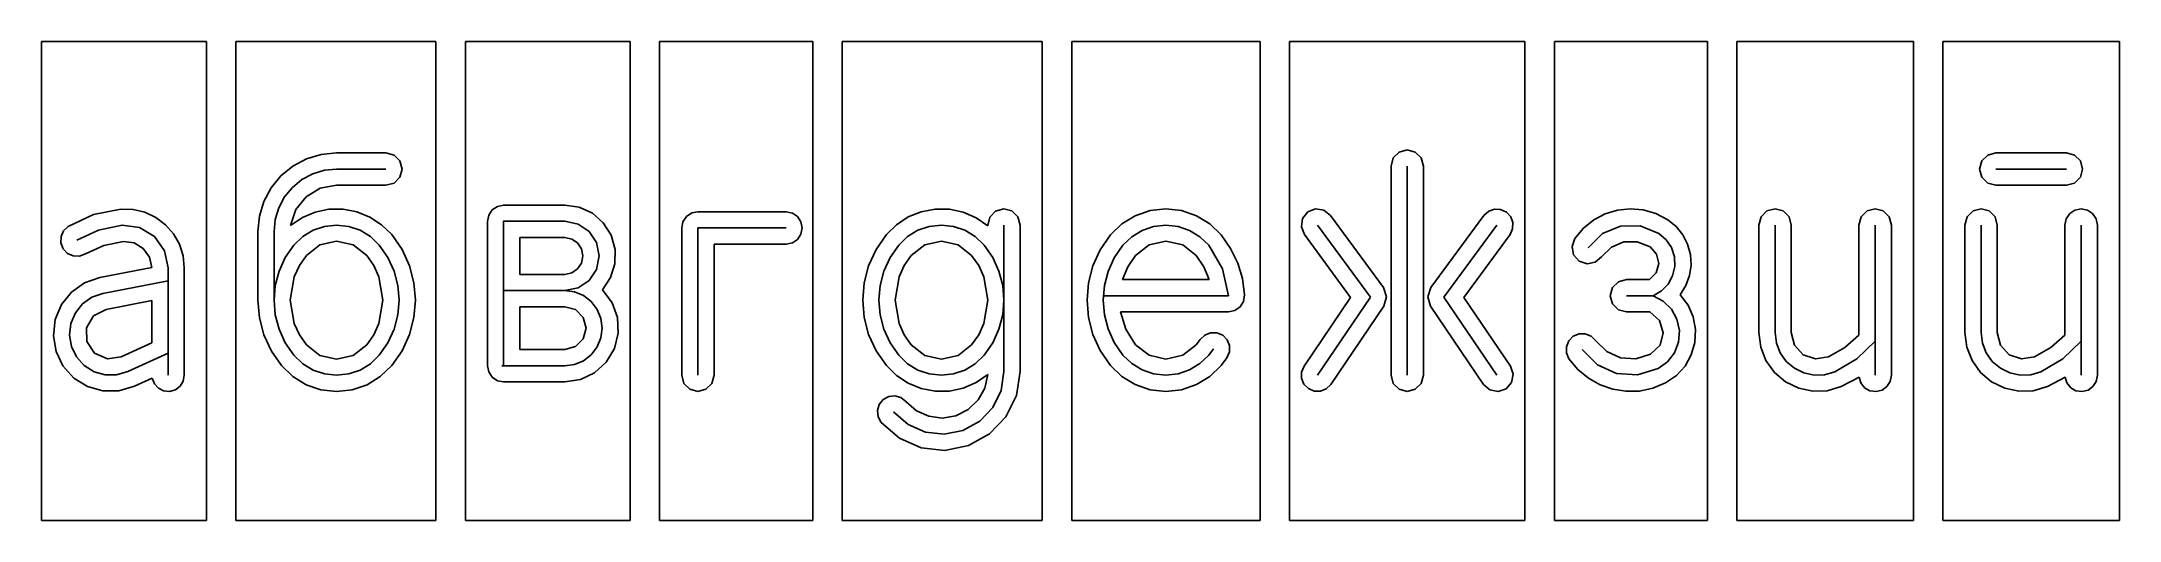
# Model space of a CAD drawing. Extents: x -1 to 141, y 0 to 298.
# Drawn here: x 0 to 141.2, y 0 to 32.5 of the extents above.
import ezdxf

# ---------------------------------------------------------------- set-up
doc = ezdxf.new("R2010")
doc.units = 0

msp = doc.modelspace()

# ---------------------------------------------------------------- linework, layer by layer
for p, q in [((11.2, 32.5003), (0, 32.5003)), ((0, 32.5003), (0, 0.000374)), ((11.2, 0.000374), (11.2, 32.5003)), ((13.2, 32.5003), (26.8, 32.5003)), ((13.2, 0.000374), (13.2, 32.5003)), ((13.2, 32.5003), (13.2, 32.5003)), ((26.8, 32.5003), (26.8, 0.000374)), ((28.8, 32.5003), (39.9999, 32.5003)), ((28.8, 0.000374), (28.8, 32.5003)), ((28.8, 32.5003), (28.8, 32.5003)), ((39.9999, 32.5003), (39.9999, 0.000374)), ((41.9999, 32.5003), (52.3999, 32.5003)), ((41.9999, 0.000374), (41.9999, 32.5003)), ((41.9999, 32.5003), (41.9999, 32.5003)), ((52.3999, 32.5003), (52.3999, 0.000374)), ((54.3999, 32.5003), (67.9999, 32.5003)), ((54.3999, 0.000374), (54.3999, 32.5003)), ((54.3999, 32.5003), (54.3999, 32.5003)), ((67.9999, 32.5003), (67.9999, 0.000374)), ((69.9999, 32.5003), (82.7999, 32.5003)), ((69.9999, 0.000374), (69.9999, 32.5003)), ((69.9999, 32.5003), (69.9999, 32.5003)), ((82.7999, 32.5003), (82.7999, 0.000374)), ((84.7999, 32.5003), (100.8, 32.5003)), ((84.7999, 0.000374), (84.7999, 32.5003)), ((84.7999, 32.5003), (84.7999, 32.5003)), ((100.8, 32.5003), (100.8, 0.000374)), ((102.8, 32.5003), (113.2, 32.5003)), ((102.8, 0.000374), (102.8, 32.5003)), ((102.8, 32.5003), (102.8, 32.5003)), ((113.2, 32.5003), (113.2, 0.000374)), ((115.2, 32.5003), (127.2, 32.5003)), ((115.2, 0.000374), (115.2, 32.5003)), ((115.2, 32.5003), (115.2, 32.5003)), ((127.2, 32.5003), (127.2, 0.000374)), ((129.2, 32.5003), (141.2, 32.5003)), ((129.2, 0.000374), (129.2, 32.5003)), ((129.2, 32.5003), (129.2, 32.5003)), ((141.2, 32.5003), (141.2, 0.000374)), ((17.081815, 24.05144), (16.266976, 23.383324)), ((18.002642, 24.543058), (17.081815, 24.05144)), ((19.001392, 24.846553), (18.002642, 24.543058)), ((20.05, 24.9503), (19.001392, 24.846553)), ((23.4, 24.9503), (20.05, 24.9503)), ((23.95, 24.802928), (23.4, 24.9503)), ((24.352628, 24.4003), (23.95, 24.802928)), ((24.5, 23.8503), (24.352628, 24.4003)), ((91.847272, 24.6003), (91.6999, 24.0503)), ((91.6999, 24.0503), (91.6999, 9.85036)), ((92.2499, 25.002928), (91.847272, 24.6003)), ((92.7999, 25.1503), (92.2499, 25.002928)), ((92.7998, 24.0509), (92.7998, 9.85072)), ((93.3499, 25.002928), (92.7999, 25.1503)), ((93.752528, 24.6003), (93.3499, 25.002928)), ((93.8999, 24.0503), (93.752528, 24.6003)), ((93.8999, 9.85036), (93.8999, 24.0503)), ((93.8999, 24.0503), (93.8999, 24.0503)), ((131.847372, 24.4003), (131.7, 23.8503)), ((132.25, 24.802928), (131.847372, 24.4003)), ((132.8, 24.9503), (132.25, 24.802928)), ((137.6, 24.9503), (132.8, 24.9503)), ((132.8, 24.9503), (132.8, 24.9503)), ((138.15, 24.802928), (137.6, 24.9503)), ((138.552628, 24.4003), (138.15, 24.802928)), ((138.7, 23.8503), (138.552628, 24.4003)), ((16.266976, 23.383324), (15.59886, 22.568485)), ((17.044793, 22.605507), (16.514047, 21.958204)), ((17.692096, 23.136253), (17.044793, 22.605507)), ((18.423594, 23.526791), (17.692096, 23.136253)), ((19.216994, 23.767885), (18.423594, 23.526791)), ((18.925562, 22.543289), (20.05, 22.7503)), ((20.05, 23.8503), (19.216994, 23.767885)), ((23.4, 23.8503), (20.05, 23.8503)), ((20.05, 22.7503), (23.4, 22.7503)), ((23.4, 22.7503), (23.95, 22.897672)), ((23.95, 22.897672), (24.352628, 23.3003)), ((24.352628, 23.3003), (24.5, 23.8503)), ((131.7, 23.8503), (131.847372, 23.3003)), ((131.847372, 23.3003), (132.25, 22.897672)), ((132.25, 22.897672), (132.8, 22.7503)), ((132.8, 23.8498), (137.6, 23.8498)), ((132.8, 22.7503), (137.6, 22.7503)), ((137.6, 22.7503), (138.15, 22.897672)), ((138.15, 22.897672), (138.552628, 23.3003)), ((138.552628, 23.3003), (138.7, 23.8503)), ((15.107242, 21.647658), (14.803747, 20.648908)), ((15.59886, 22.568485), (15.107242, 21.647658)), ((16.123509, 21.226706), (15.882415, 20.433306)), ((16.514047, 21.958204), (16.123509, 21.226706)), ((17.281712, 21.104348), (17.975233, 21.970507)), ((17.975233, 21.970507), (18.925562, 22.543289)), ((30.622183, 21.078117), (30.97183, 21.313857)), ((30.97183, 21.313857), (31.4, 21.4003)), ((31.4, 21.4003), (35.55, 21.4003)), ((35.55, 21.4003), (36.538765, 21.25569)), ((35.55, 21.4003), (35.55, 21.4003)), ((36.538765, 21.25569), (37.427981, 20.844315)), ((1.500434, 19.652338), (1.81764, 19.9524)), ((1.81764, 19.9524), (3.534025, 20.755577)), ((1.81764, 19.9524), (1.81764, 19.9524)), ((3.534025, 20.755577), (5.3923, 21.1269)), ((5.47692, 20.0302), (3.877391, 19.710561)), ((5.3923, 21.1269), (6.218703, 21.105)), ((6.653286, 19.877629), (5.47692, 20.0302)), ((6.218703, 21.105), (7.014869, 20.916466)), ((7.670152, 19.266811), (6.653286, 19.877629)), ((7.014869, 20.916466), (7.756035, 20.569916)), ((7.756035, 20.569916), (8.417441, 20.073968)), ((8.417441, 20.073968), (8.962804, 19.452678)), ((14.803747, 20.648908), (14.7, 19.6003)), ((15.882415, 20.433306), (15.8, 19.6003)), ((16.9277, 20.0172), (17.281712, 21.104348)), ((17.721508, 20.557355), (16.9277, 20.0172)), ((18.597242, 20.928473), (17.721508, 20.557355)), ((19.225965, 19.95922), (18.450589, 19.694128)), ((19.528415, 21.122274), (18.597242, 20.928473)), ((20.05, 20.050391), (19.225965, 19.95922)), ((20.488535, 21.130475), (19.528415, 21.122274)), ((20.874035, 19.95922), (20.05, 20.050391)), ((21.431599, 20.950119), (20.488535, 21.130475)), ((21.649411, 19.694128), (20.874035, 19.95922)), ((22.31288, 20.592371), (21.431599, 20.950119)), ((23.107805, 20.070131), (22.31288, 20.592371)), ((23.7918, 19.3963), (23.107805, 20.070131)), ((30.3, 20.3003), (30.386443, 20.72847)), ((30.3, 10.5004), (30.3, 20.3003)), ((30.386443, 20.72847), (30.622183, 21.078117)), ((35.55, 20.3012), (31.4, 20.3012)), ((31.4, 20.3012), (31.4, 10.5012)), ((36.464472, 20.116306), (35.55, 20.3012)), ((37.21119, 19.612631), (36.464472, 20.116306)), ((37.427981, 20.844315), (38.165881, 20.199769)), ((38.165881, 20.199769), (38.700696, 19.355647)), ((43.4999, 19.8503), (43.583633, 20.271252)), ((43.4999, 9.85036), (43.4999, 19.8503)), ((43.583633, 20.271252), (43.822083, 20.628117)), ((43.822083, 20.628117), (44.178948, 20.866567)), ((44.178948, 20.866567), (44.5999, 20.9503)), ((44.5999, 20.9503), (50.5999, 20.9503)), ((44.5999, 9.85036), (44.5999, 19.8503)), ((44.5999, 19.8503), (50.5999, 19.8503)), ((50.5999, 20.9503), (51.024693, 20.860862)), ((51.024693, 20.860862), (51.370929, 20.624451)), ((51.370929, 20.624451), (51.604028, 20.275977)), ((51.604028, 20.275977), (51.689412, 19.85035)), ((51.689412, 19.85035), (51.604028, 19.424723)), ((57.4081, 19.3963), (58.095819, 20.073144)), ((58.095819, 20.073144), (58.895381, 20.596766)), ((58.895381, 20.596766), (59.781822, 20.954122)), ((60.325865, 19.95922), (59.550489, 19.694128)), ((59.781822, 20.954122), (60.730176, 21.132166)), ((61.1499, 20.050391), (60.325865, 19.95922)), ((60.730176, 21.132166), (61.695019, 21.119712)), ((61.973935, 19.95922), (61.1499, 20.050391)), ((61.695019, 21.119712), (62.629676, 20.919975)), ((62.749311, 19.694128), (61.973935, 19.95922)), ((62.629676, 20.919975), (63.507315, 20.541518)), ((63.507315, 20.541518), (64.3011, 19.9929)), ((64.3004, 20.0175), (64.433784, 20.576607)), ((64.3011, 19.9929), (64.3004, 20.0175)), ((64.433784, 20.576607), (64.830967, 20.992104)), ((64.830967, 20.992104), (65.383498, 21.150538)), ((65.383498, 21.150538), (65.940508, 21.00865)), ((65.3999, 10.1004), (65.3999, 20.0503)), ((65.940508, 21.00865), (66.349904, 20.605181)), ((66.349904, 20.605181), (66.4999, 20.0503)), ((66.4999, 20.0503), (66.4999, 10.1004)), ((72.6339, 19.3765), (73.408916, 20.127577)), ((73.408916, 20.127577), (74.318483, 20.68467)), ((74.318483, 20.68467), (75.327258, 21.031133)), ((75.568849, 19.95795), (74.787234, 19.689502)), ((75.327258, 21.031133), (76.3999, 21.15032)), ((76.39995, 20.050299), (75.568849, 19.95795)), ((76.3999, 21.15032), (77.472542, 21.031133)), ((77.231051, 19.95795), (76.39995, 20.050299)), ((78.012666, 19.689502), (77.231051, 19.95795)), ((77.472542, 21.031133), (78.481317, 20.68467)), ((78.481317, 20.68467), (79.390884, 20.127577)), ((79.390884, 20.127577), (80.1659, 19.3765)), ((85.692655, 20.492455), (85.606547, 19.929601)), ((85.606547, 19.929601), (85.813403, 19.399102)), ((86.048652, 20.936847), (85.692655, 20.492455)), ((86.579151, 21.143703), (86.048652, 20.936847)), ((87.142005, 21.057596), (86.579151, 21.143703)), ((86.6999, 20.0503), (90.2999, 15.1504)), ((87.5864, 20.7016), (87.142005, 21.057596)), ((91.1864, 15.8016), (87.5864, 20.7016)), ((87.5864, 20.7016), (87.5864, 20.7016)), ((94.4134, 15.8016), (98.0134, 20.7016)), ((98.8999, 20.0503), (95.2999, 15.1504)), ((98.0134, 20.7016), (98.336924, 20.991648)), ((98.336924, 20.991648), (98.73266, 21.13117)), ((98.73266, 21.13117), (99.151874, 21.112914)), ((99.151874, 21.112914), (99.545831, 20.929629)), ((99.545831, 20.929629), (99.838498, 20.608471)), ((99.966379, 19.794533), (99.7863, 19.3991)), ((99.838498, 20.608471), (99.981229, 20.213881)), ((99.981229, 20.213881), (99.966379, 19.794533)), ((104.776729, 19.83402), (104.188, 19.1258)), ((105.472612, 20.395653), (104.776729, 19.83402)), ((106.250843, 20.805674), (105.472612, 20.395653)), ((107.305269, 19.98063), (106.077357, 19.475926)), ((107.086615, 21.059061), (106.250843, 20.805674)), ((107.955123, 21.15079), (107.086615, 21.059061)), ((108.632796, 19.993444), (107.305269, 19.98063)), ((108.831561, 21.075838), (107.955123, 21.15079)), ((109.909, 19.4838), (108.632796, 19.993444)), ((109.691122, 20.829183), (108.831561, 21.075838)), ((110.509, 20.4058), (109.691122, 20.829183)), ((111.073794, 19.948112), (110.509, 20.4058)), ((111.527673, 19.389957), (111.073794, 19.948112)), ((116.847372, 20.6003), (116.7, 20.0503)), ((116.7, 20.0503), (116.7, 12.7504)), ((117.25, 21.002928), (116.847372, 20.6003)), ((117.8, 21.1503), (117.25, 21.002928)), ((118.35, 21.002928), (117.8, 21.1503)), ((117.8, 20.0503), (117.8, 12.7504)), ((118.752628, 20.6003), (118.35, 21.002928)), ((118.9, 20.0503), (118.752628, 20.6003)), ((118.9, 12.7504), (118.9, 20.0503)), ((123.647372, 20.6003), (123.5, 20.0503)), ((123.5, 20.0503), (123.5, 12.57)), ((124.05, 21.002928), (123.647372, 20.6003)), ((124.6, 21.1503), (124.05, 21.002928)), ((125.15, 21.002928), (124.6, 21.1503)), ((124.6, 20.0504), (124.6, 9.85072)), ((125.552628, 20.6003), (125.15, 21.002928)), ((125.7, 20.0503), (125.552628, 20.6003)), ((125.7, 9.85036), (125.7, 20.0503)), ((130.847372, 20.6003), (130.7, 20.0503)), ((130.7, 20.0503), (130.7, 12.7504)), ((131.25, 21.002928), (130.847372, 20.6003)), ((131.8, 21.1503), (131.25, 21.002928)), ((132.35, 21.002928), (131.8, 21.1503)), ((131.8, 20.0503), (131.8, 12.7504)), ((132.752628, 20.6003), (132.35, 21.002928)), ((132.9, 20.0503), (132.752628, 20.6003)), ((132.9, 12.7504), (132.9, 20.0503)), ((137.586443, 20.47847), (137.5, 20.0503)), ((137.5, 20.0503), (137.5, 12.57)), ((137.822183, 20.828117), (137.586443, 20.47847)), ((138.17183, 21.063856), (137.822183, 20.828117)), ((138.6, 21.1503), (138.17183, 21.063856)), ((139.02817, 21.063856), (138.6, 21.1503)), ((138.6, 20.0504), (138.6, 9.85072)), ((139.377817, 20.828117), (139.02817, 21.063856)), ((139.613557, 20.47847), (139.377817, 20.828117)), ((139.7, 20.0503), (139.613557, 20.47847)), ((139.7, 9.85036), (139.7, 20.0503)), ((1.314025, 18.846027), (1.328809, 19.267312)), ((1.467341, 18.437186), (1.314025, 18.846027)), ((1.328809, 19.267312), (1.500434, 19.652338)), ((1.767217, 18.119804), (1.467341, 18.437186)), ((3.877391, 19.710561), (2.4, 19.0192)), ((4.220747, 18.665546), (2.98235, 18.086)), ((5.56153, 18.9335), (4.220747, 18.665546)), ((6.286877, 18.840467), (5.56153, 18.9335)), ((6.915354, 18.466567), (6.286877, 18.840467)), ((7.343226, 17.873516), (6.915354, 18.466567)), ((8.357381, 18.299944), (7.670152, 19.266811)), ((8.962804, 19.452678), (9.365348, 18.74037)), ((9.365348, 18.74037), (9.614576, 17.961069)), ((14.7, 19.6003), (14.7, 14.9504)), ((15.8, 19.6003), (15.8, 14.9504)), ((17.1536, 18.6927), (16.561384, 17.837441)), ((17.750819, 19.267744), (17.1536, 18.6927)), ((18.450589, 19.694128), (17.750819, 19.267744)), ((18.917483, 18.698085), (17.9991, 17.989)), ((20.05, 18.950346), (18.917483, 18.698085)), ((21.182517, 18.698085), (20.05, 18.950346)), ((22.1009, 17.989), (21.182517, 18.698085)), ((22.349181, 19.267744), (21.649411, 19.694128)), ((22.9464, 18.6927), (22.349181, 19.267744)), ((23.538616, 17.837441), (22.9464, 18.6927)), ((24.49534, 18.380238), (23.7918, 19.3963)), ((24.997868, 17.282383), (24.49534, 18.380238)), ((35.55, 19.2003), (32.5, 19.2003)), ((32.5, 19.2003), (32.5, 16.7004)), ((36.032958, 19.098875), (35.55, 19.2003)), ((36.426647, 18.830272), (36.032958, 19.098875)), ((36.691718, 18.434195), (36.426647, 18.830272)), ((36.78882, 17.95035), (36.691718, 18.434195)), ((37.714615, 18.865741), (37.21119, 19.612631)), ((37.89921, 17.9512), (37.714615, 18.865741)), ((38.700696, 19.355647), (38.971425, 18.393735)), ((38.971425, 18.393735), (38.957974, 17.414065)), ((50.5999, 18.7504), (45.6999, 18.7504)), ((45.6999, 18.7504), (45.6999, 9.85036)), ((51.024693, 18.839838), (50.5999, 18.7504)), ((50.5999, 18.7504), (50.5999, 18.7504)), ((51.370929, 19.076249), (51.024693, 18.839838)), ((51.604028, 19.424723), (51.370929, 19.076249)), ((56.202032, 17.282383), (56.70456, 18.380238)), ((56.70456, 18.380238), (57.4081, 19.3963)), ((58.2535, 18.6927), (57.661284, 17.837441)), ((58.850719, 19.267744), (58.2535, 18.6927)), ((58.2535, 18.6927), (58.2535, 18.6927)), ((59.550489, 19.694128), (58.850719, 19.267744)), ((59.099, 17.989), (60.017383, 18.698085)), ((60.017383, 18.698085), (61.1499, 18.950346)), ((61.1499, 18.950346), (62.282417, 18.698085)), ((62.282417, 18.698085), (63.2008, 17.989)), ((63.449081, 19.267744), (62.749311, 19.694128)), ((64.0463, 18.6927), (63.449081, 19.267744)), ((64.638516, 17.837441), (64.0463, 18.6927)), ((71.440145, 17.270746), (71.937543, 18.363868)), ((71.937543, 18.363868), (72.6339, 19.3765)), ((73.482, 18.6759), (72.895879, 17.823551)), ((74.08249, 19.257853), (73.482, 18.6759)), ((74.787234, 19.689502), (74.08249, 19.257853)), ((74.33, 17.9754), (75.255886, 18.694434)), ((75.255886, 18.694434), (76.3999, 18.950379)), ((76.3999, 18.950379), (77.543914, 18.694434)), ((77.543914, 18.694434), (78.4698, 17.9754)), ((78.71741, 19.257853), (78.012666, 19.689502)), ((79.3179, 18.6759), (78.71741, 19.257853)), ((80.259902, 17.070473), (79.3179, 18.6759)), ((80.1659, 19.3765), (80.803608, 18.464615)), ((80.803608, 18.464615), (81.285065, 17.469159)), ((85.813403, 19.399102), (88.9532, 15.1255)), ((99.7863, 19.3991), (96.6466, 15.1255)), ((99.7863, 19.3991), (99.7863, 19.3991)), ((104.188, 19.1258), (104.002235, 18.587542)), ((104.002235, 18.587542), (104.110451, 18.028513)), ((104.188, 19.1258), (104.188, 19.1258)), ((106.077357, 19.475926), (105.1, 18.5099)), ((106.010961, 17.894126), (106.681222, 18.556687)), ((106.681222, 18.556687), (107.52335, 18.902813)), ((107.52335, 18.902813), (108.433793, 18.91154)), ((108.433793, 18.91154), (109.309, 18.5619)), ((109.309, 18.5619), (109.75, 18.078572)), ((110.405353, 19.053571), (109.909, 19.4838)), ((110.761324, 18.515317), (110.405353, 19.053571)), ((110.961147, 17.901718), (110.761324, 18.515317)), ((111.85788, 18.750811), (111.527673, 19.389957)), ((112.051659, 18.050155), (111.85788, 18.750811)), ((2.152143, 17.947954), (1.767217, 18.119804)), ((2.573419, 17.932923), (2.152143, 17.947954)), ((2.98235, 18.086), (2.573419, 17.932923)), ((3.96458, 16.4804), (7.49987, 17.1592)), ((7.49987, 17.1592), (7.343226, 17.873516)), ((8.59999, 17.1388), (8.357381, 18.299944)), ((8.59999, 9.85036), (8.59999, 17.1388)), ((9.614576, 17.961069), (9.69999, 17.1388)), ((9.69999, 17.1388), (9.69999, 9.85036)), ((16.561384, 17.837441), (16.138373, 16.913329)), ((17.518245, 17.294561), (17.174776, 16.544216)), ((17.9991, 17.989), (17.518245, 17.294561)), ((17.9991, 17.989), (17.9991, 17.989)), ((22.581755, 17.294561), (22.1009, 17.989)), ((22.925224, 16.544216), (22.581755, 17.294561)), ((23.961627, 16.913329), (23.538616, 17.837441)), ((25.299385, 16.129999), (24.997868, 17.282383)), ((36.032958, 16.801825), (36.426647, 17.070428)), ((36.426647, 17.070428), (36.691718, 17.466505)), ((36.691718, 17.466505), (36.78882, 17.95035)), ((37.21119, 16.289623), (37.714615, 17.036613)), ((37.714615, 17.036613), (37.89921, 17.9512)), ((38.957974, 17.414065), (38.669935, 16.477598)), ((55.900515, 16.129999), (56.202032, 17.282383)), ((57.661284, 17.837441), (57.238273, 16.913329)), ((58.274676, 16.544216), (58.618145, 17.294561)), ((58.618145, 17.294561), (59.099, 17.989)), ((63.2008, 17.989), (63.681655, 17.294561)), ((63.2008, 17.989), (63.2008, 17.989)), ((63.681655, 17.294561), (64.025124, 16.544216)), ((65.061527, 16.913329), (64.638516, 17.837441)), ((71.141706, 16.123963), (71.440145, 17.270746)), ((72.895879, 17.823551), (72.47722, 16.903455)), ((73.4532, 16.3504), (73.811879, 17.205915)), ((73.811879, 17.205915), (74.33, 17.9754)), ((74.33, 17.9754), (74.33, 17.9754)), ((78.4698, 17.9754), (78.987921, 17.205915)), ((78.987921, 17.205915), (79.3466, 16.3504)), ((80.6499, 15.2504), (80.259902, 17.070473)), ((81.285065, 17.469159), (81.602564, 16.409949)), ((104.110451, 18.028513), (104.483676, 17.598489)), ((104.483676, 17.598489), (105.021912, 17.41269)), ((105.021912, 17.41269), (105.580937, 17.520901)), ((105.580937, 17.520901), (106.010961, 17.894126)), ((109.899718, 17.441649), (109.72023, 16.812466)), ((109.75, 18.078572), (109.899718, 17.441649)), ((110.838123, 16.606169), (110.989053, 17.245452)), ((110.989053, 17.245452), (110.961147, 17.901718)), ((111.992433, 16.612753), (112.096557, 17.324583)), ((112.096557, 17.324583), (112.051659, 18.050155)), ((2.033276, 15.496107), (2.919791, 16.120488)), ((2.919791, 16.120488), (3.96458, 16.4804)), ((8.59999, 16.2504), (4.172, 15.4001)), ((15.884566, 15.943315), (15.799964, 14.95035)), ((16.138373, 16.913329), (15.884566, 15.943315)), ((17.174776, 16.544216), (16.900002, 14.95035)), ((23.199998, 14.95035), (22.925224, 16.544216)), ((24.215434, 15.943315), (23.961627, 16.913329)), ((24.300036, 14.95035), (24.215434, 15.943315)), ((25.399891, 14.95035), (25.299385, 16.129999)), ((31.4, 15.6012), (35.55, 15.6012)), ((32.5, 16.7004), (35.55, 16.7004)), ((35.55, 16.7004), (36.032958, 16.801825)), ((35.55, 16.7004), (35.55, 16.7004)), ((35.55, 15.6012), (36.464472, 15.785921)), ((36.21534, 15.512131), (35.55, 15.6004)), ((36.464472, 15.785921), (37.21119, 16.289623)), ((38.669935, 16.477598), (38.1169, 15.6453)), ((38.1169, 15.6453), (38.766304, 14.776444)), ((55.800009, 14.95035), (55.900515, 16.129999)), ((56.984466, 15.943315), (56.899864, 14.95035)), ((57.238273, 16.913329), (56.984466, 15.943315)), ((57.999902, 14.95035), (58.274676, 16.544216)), ((64.025124, 16.544216), (64.299898, 14.95035)), ((65.315334, 15.943315), (65.061527, 16.913329)), ((65.399936, 14.95035), (65.315334, 15.943315)), ((71.042227, 14.95035), (71.141706, 16.123963)), ((72.226025, 15.938193), (72.142294, 14.95035)), ((72.47722, 16.903455), (72.226025, 15.938193)), ((79.3466, 16.3504), (73.4532, 16.3504)), ((81.602564, 16.409949), (81.7484, 15.3068)), ((91.399688, 15.170666), (91.1864, 15.8016)), ((94.200062, 15.170682), (94.4134, 15.8016)), ((106.747372, 15.8004), (106.6, 15.2504)), ((107.15, 16.203028), (106.747372, 15.8004)), ((107.7, 16.3504), (107.15, 16.203028)), ((109.257, 16.3504), (107.7, 16.3504)), ((109.72023, 16.812466), (109.257, 16.3504)), ((109.507, 15.2504), (110.075459, 15.579516)), ((110.075459, 15.579516), (110.52638, 16.041148)), ((110.52638, 16.041148), (110.838123, 16.606169)), ((111.36, 15.3206), (111.745008, 15.937235)), ((111.745008, 15.937235), (111.992433, 16.612753)), ((0.925821, 13.632694), (1.352724, 14.651946)), ((1.352724, 14.651946), (2.033276, 15.496107)), ((2.785279, 14.693498), (2.296613, 14.087424)), ((3.421823, 15.141753), (2.785279, 14.693498)), ((4.172, 15.4001), (3.421823, 15.141753)), ((4.37943, 14.3199), (3.537565, 13.890856)), ((7.49999, 14.919), (4.37943, 14.3199)), ((4.37943, 14.3199), (4.37943, 14.3199)), ((7.49999, 12.058), (7.49999, 14.919)), ((14.7, 14.9504), (14.805134, 13.745999)), ((14.7, 14.9504), (14.7, 14.9504)), ((15.799964, 14.95035), (15.884566, 13.957385)), ((16.900002, 14.95035), (17.174776, 13.356484)), ((22.925224, 13.356484), (23.199998, 14.95035)), ((24.215434, 13.957385), (24.300036, 14.95035)), ((25.299385, 13.770701), (25.399891, 14.95035)), ((35.55, 14.5004), (32.5, 14.5004)), ((32.5, 14.5004), (32.5, 11.6004)), ((36.275, 14.306137), (35.55, 14.5004)), ((36.825, 15.258765), (36.21534, 15.512131)), ((36.805737, 13.7754), (36.275, 14.306137)), ((37.349251, 14.857467), (36.825, 15.258765)), ((37.758365, 14.3254), (37.349251, 14.857467)), ((38.014591, 13.705064), (37.758365, 14.3254)), ((38.766304, 14.776444), (39.12697, 13.777029)), ((55.900515, 13.770701), (55.800009, 14.95035)), ((56.899864, 14.95035), (56.984466, 13.957385)), ((58.274676, 13.356484), (57.999902, 14.95035)), ((64.299898, 14.95035), (64.025124, 13.356484)), ((65.315334, 13.957385), (65.399936, 14.95035)), ((71.141706, 13.776737), (71.042227, 14.95035)), ((72.142294, 14.95035), (72.226025, 13.962507)), ((72.1499, 15.2504), (80.6499, 15.2504)), ((80.6499, 14.1504), (73.3101, 14.1504)), ((73.3101, 14.1504), (73.674263, 12.971027)), ((81.083833, 14.23963), (80.6499, 14.1504)), ((81.447374, 14.492805), (81.083833, 14.23963)), ((81.681558, 14.86886), (81.447374, 14.492805)), ((81.7484, 15.3068), (81.681558, 14.86886)), ((88.9532, 15.1255), (85.79, 10.4684)), ((90.2999, 15.1504), (86.6999, 9.85036)), ((87.6098, 9.23229), (91.2098, 14.5323)), ((91.2098, 14.5323), (91.399688, 15.170666)), ((94.3899, 14.5323), (94.200062, 15.170682)), ((97.9899, 9.23229), (94.3899, 14.5323)), ((95.2999, 15.1504), (98.8999, 9.85036)), ((96.6466, 15.1255), (99.8098, 10.4684)), ((106.6, 15.2504), (106.747372, 14.7004)), ((106.747372, 14.7004), (107.15, 14.297772)), ((107.15, 14.297772), (107.7, 14.1504)), ((109.507, 15.2509), (107.7, 15.2509)), ((107.7, 14.1504), (109.291, 14.1504)), ((109.291, 14.1504), (109.949109, 13.57059)), ((110.203666, 14.880501), (109.507, 15.2504)), ((110.75433, 14.337764), (110.203666, 14.880501)), ((111.129136, 13.661514), (110.75433, 14.337764)), ((111.889079, 14.614079), (111.36, 15.3206)), ((112.23772, 13.815546), (111.889079, 14.614079)), ((0.801668, 12.534647), (0.925821, 13.632694)), ((1.99007, 13.355618), (1.900911, 12.567228)), ((2.296613, 14.087424), (1.99007, 13.355618)), ((3.537565, 13.890856), (3.054815, 13.078594)), ((3.054815, 13.078594), (3.080319, 12.134049)), ((14.805134, 13.745999), (15.114372, 12.586455)), ((15.884566, 13.957385), (16.138373, 12.987371)), ((16.138373, 12.987371), (16.561384, 12.063259)), ((17.174776, 13.356484), (17.518245, 12.606139)), ((22.581755, 12.606139), (22.925224, 13.356484)), ((23.538616, 12.063259), (23.961627, 12.987371)), ((23.961627, 12.987371), (24.215434, 13.957385)), ((24.997868, 12.618317), (25.299385, 13.770701)), ((37, 13.0504), (36.805737, 13.7754)), ((36.805737, 12.3254), (37, 13.0504)), ((38.1, 13.0504), (38.014591, 13.705064)), ((38.014591, 12.395736), (38.1, 13.0504)), ((39.18487, 12.716105), (38.925976, 11.662725)), ((39.12697, 13.777029), (39.18487, 12.716105)), ((56.202032, 12.618317), (55.900515, 13.770701)), ((56.984466, 13.957385), (57.238273, 12.987371)), ((57.238273, 12.987371), (57.661284, 12.063259)), ((58.618145, 12.606139), (58.274676, 13.356484)), ((64.025124, 13.356484), (63.681655, 12.606139)), ((64.638516, 12.063259), (65.061527, 12.987371)), ((65.061527, 12.987371), (65.315334, 13.957385)), ((71.440145, 12.629954), (71.141706, 13.776737)), ((72.226025, 13.962507), (72.47722, 12.997245)), ((72.47722, 12.997245), (72.895879, 12.077149)), ((73.674263, 12.971027), (74.33, 11.9253)), ((79.045626, 12.581075), (79.437318, 12.737304)), ((79.437318, 12.737304), (79.85901, 12.735262)), ((79.85901, 12.735262), (80.261535, 12.565629)), ((109.949109, 13.57059), (110.204057, 12.731371)), ((110.204057, 12.731371), (109.979675, 11.883468)), ((111.298228, 12.891075), (111.129136, 13.661514)), ((111.238071, 12.104595), (111.298228, 12.891075)), ((112.395625, 12.958651), (112.23772, 13.815546)), ((112.352499, 12.07704), (112.395625, 12.958651)), ((116.7, 12.7504), (116.823913, 11.762182)), ((117.8, 12.7504), (117.889844, 12.033946)), ((119.116525, 11.894402), (118.9, 12.7504)), ((130.7, 12.7504), (130.823913, 11.762182)), ((131.8, 12.7504), (131.889844, 12.033946)), ((133.116525, 11.894402), (132.9, 12.7504)), ((0.984338, 11.46582), (0.801668, 12.534647)), ((1.453983, 10.48848), (0.984338, 11.46582)), ((1.900911, 12.567228), (2.032064, 11.799817)), ((2.032064, 11.799817), (2.369273, 11.098097)), ((3.080319, 12.134049), (3.606198, 11.349021)), ((3.606198, 11.349021), (4.469989, 10.966032)), ((5.40484, 11.1034), (7.49999, 12.058)), ((5.86092, 10.1024), (8.59999, 11.3504)), ((15.114372, 12.586455), (15.618449, 11.497383)), ((15.618449, 11.497383), (16.3081, 10.5044)), ((16.561384, 12.063259), (17.1536, 11.208)), ((17.518245, 12.606139), (17.9991, 11.9117)), ((17.9991, 11.9117), (18.917483, 11.202615)), ((21.182517, 11.202615), (22.1009, 11.9117)), ((22.1009, 11.9117), (22.581755, 12.606139)), ((22.9464, 11.208), (23.538616, 12.063259)), ((23.7918, 10.5044), (24.49534, 11.520462)), ((24.49534, 11.520462), (24.997868, 12.618317)), ((32.5, 11.6004), (35.55, 11.6004)), ((35.55, 11.6004), (36.275, 11.794663)), ((35.55, 11.6004), (35.55, 11.6004)), ((36.275, 11.794663), (36.805737, 12.3254)), ((37.349251, 11.243333), (37.758365, 11.7754)), ((37.758365, 11.7754), (38.014591, 12.395736)), ((38.925976, 11.662725), (38.369236, 10.73177)), ((56.70456, 11.520462), (56.202032, 12.618317)), ((57.4081, 10.5044), (56.70456, 11.520462)), ((57.661284, 12.063259), (58.2535, 11.208)), ((59.099, 11.9117), (58.618145, 12.606139)), ((60.017383, 11.202615), (59.099, 11.9117)), ((63.2008, 11.9117), (62.282417, 11.202615)), ((63.681655, 12.606139), (63.2008, 11.9117)), ((64.0463, 11.208), (64.638516, 12.063259)), ((71.937543, 11.536832), (71.440145, 12.629954)), ((72.6339, 10.5242), (71.937543, 11.536832)), ((72.895879, 12.077149), (73.482, 11.2248)), ((74.33, 11.9253), (75.255886, 11.206266)), ((74.33, 11.9253), (74.33, 11.9253)), ((77.543914, 11.206266), (78.4698, 11.9253)), ((78.4698, 11.9253), (78.7331, 12.2759)), ((78.7331, 12.2759), (79.045626, 12.581075)), ((79.3179, 11.2248), (79.6422, 11.6566)), ((80.261535, 12.565629), (80.566719, 12.253115)), ((80.720912, 11.439739), (80.551279, 11.037215)), ((80.566719, 12.253115), (80.722952, 11.861429)), ((80.722952, 11.861429), (80.720912, 11.439739)), ((103.773464, 12.184059), (103.61823, 11.791976)), ((103.61823, 11.791976), (103.621344, 11.370293)), ((103.621344, 11.370293), (103.792002, 10.968201)), ((104.077851, 12.497348), (103.773464, 12.184059)), ((104.479943, 12.668006), (104.077851, 12.497348)), ((104.901626, 12.67112), (104.479943, 12.668006)), ((104.7, 11.5898), (105.735623, 10.552137)), ((105.293709, 12.515886), (104.901626, 12.67112)), ((105.607, 12.2115), (105.293709, 12.515886)), ((106.357833, 11.459162), (105.607, 12.2115)), ((107.298144, 11.036373), (106.357833, 11.459162)), ((109.979675, 11.883468), (109.343, 11.2802)), ((110.491368, 10.768609), (110.961088, 11.38274)), ((110.961088, 11.38274), (111.238071, 12.104595)), ((112.107464, 11.229069), (112.352499, 12.07704)), ((116.823913, 11.762182), (117.181206, 10.848221)), ((117.889844, 12.033946), (118.148886, 11.371331)), ((118.148886, 11.371331), (118.561385, 10.79167)), ((119.714069, 11.244359), (119.116525, 11.894402)), ((122.535022, 11.729103), (121.42, 11.1006)), ((123.5, 12.57), (122.535022, 11.729103)), ((123.351179, 10.963112), (124.6, 12.1556)), ((123.5, 12.57), (123.5, 12.57)), ((130.823913, 11.762182), (131.181206, 10.848221)), ((131.889844, 12.033946), (132.148886, 11.371331)), ((132.148886, 11.371331), (132.561385, 10.79167)), ((133.714069, 11.244359), (133.116525, 11.894402)), ((136.535022, 11.729103), (135.42, 11.1006)), ((137.5, 12.57), (136.535022, 11.729103)), ((137.351179, 10.963112), (138.6, 12.1556)), ((2.19075, 9.664893), (1.453983, 10.48848)), ((2.369273, 11.098097), (2.898286, 10.506782)), ((2.898286, 10.506782), (3.571822, 10.087428)), ((3.571822, 10.087428), (4.321105, 9.876015)), ((4.469989, 10.966032), (5.40484, 11.1034)), ((5.099637, 9.87889), (5.86092, 10.1024)), ((16.3081, 10.5044), (17.079649, 9.761511)), ((17.1536, 11.208), (17.750819, 10.632956)), ((17.750819, 10.632956), (18.450589, 10.206572)), ((18.450589, 10.206572), (19.225965, 9.94148)), ((18.917483, 11.202615), (20.05, 10.950354)), ((19.225965, 9.94148), (20.05, 9.850309)), ((20.05, 10.950354), (21.182517, 11.202615)), ((20.05, 9.850309), (20.874035, 9.94148)), ((20.874035, 9.94148), (21.649411, 10.206572)), ((21.649411, 10.206572), (22.349181, 10.632956)), ((22.349181, 10.632956), (22.9464, 11.208)), ((23.020251, 9.761511), (23.7918, 10.5044)), ((30.383721, 10.079436), (30.3, 10.5004)), ((30.622168, 9.722557), (30.383721, 10.079436)), ((31.2696, 10.5016), (35.5499, 10.5016)), ((35.55, 10.5004), (36.21534, 10.588669)), ((36.21534, 10.588669), (36.825, 10.842035)), ((37.58197, 10.018241), (36.622714, 9.561362)), ((36.825, 10.842035), (37.349251, 11.243333)), ((38.369236, 10.73177), (37.58197, 10.018241)), ((58.094851, 9.828341), (57.4081, 10.5044)), ((58.2535, 11.208), (58.850719, 10.632956)), ((58.850719, 10.632956), (59.550489, 10.206572)), ((59.550489, 10.206572), (60.325865, 9.94148)), ((61.1499, 10.950354), (60.017383, 11.202615)), ((60.325865, 9.94148), (61.1499, 9.850309)), ((62.282417, 11.202615), (61.1499, 10.950354)), ((61.1499, 9.850309), (61.973935, 9.94148)), ((61.973935, 9.94148), (62.749311, 10.206572)), ((62.749311, 10.206572), (63.449081, 10.632956)), ((63.449081, 10.632956), (64.0463, 11.208)), ((64.2936, 9.90147), (63.499802, 9.355055)), ((64.094082, 8.980057), (64.2936, 9.90147)), ((65.199423, 8.809634), (65.3999, 10.1004)), ((66.4999, 10.1004), (66.24751, 8.475587)), ((73.408916, 9.773123), (72.6339, 10.5242)), ((73.482, 11.2248), (74.08249, 10.642847)), ((74.08249, 10.642847), (74.787234, 10.211198)), ((74.787234, 10.211198), (75.568849, 9.94275)), ((75.255886, 11.206266), (76.3999, 10.950321)), ((75.568849, 9.94275), (76.39995, 9.850401)), ((76.3999, 10.950321), (77.543914, 11.206266)), ((76.39995, 9.850401), (77.231051, 9.94275)), ((77.231051, 9.94275), (78.012666, 10.211198)), ((78.012666, 10.211198), (78.71741, 10.642847)), ((78.71741, 10.642847), (79.3179, 11.2248)), ((80.1659, 10.5242), (79.390884, 9.773123)), ((80.551279, 11.037215), (80.1659, 10.5242)), ((85.79, 10.4684), (85.624882, 10.066644)), ((85.624882, 10.066644), (85.625663, 9.647162)), ((99.8098, 10.4684), (99.996917, 9.930621)), ((99.996917, 9.930621), (99.890076, 9.371333)), ((103.792002, 10.968201), (104.399453, 10.237033)), ((104.399453, 10.237033), (105.11241, 9.645207)), ((105.735623, 10.552137), (107.032576, 9.969005)), ((107.032576, 9.969005), (108.451491, 9.875146)), ((108.326882, 10.968323), (107.298144, 11.036373)), ((109.343, 11.2802), (108.326882, 10.968323)), ((108.451491, 9.875146), (109.853, 10.3053)), ((109.853, 10.3053), (110.491368, 10.768609)), ((111.091565, 9.827292), (111.68027, 10.469656)), ((111.68027, 10.469656), (112.107464, 11.229069)), ((117.181206, 10.848221), (117.750168, 10.048681)), ((117.750168, 10.048681), (118.509089, 9.403724)), ((118.561385, 10.79167), (119.111602, 10.324081)), ((119.111602, 10.324081), (119.76024, 10.006833)), ((120.548849, 10.956685), (119.714069, 11.244359)), ((119.76024, 10.006833), (120.456507, 9.860634)), ((120.456507, 9.860634), (121.167421, 9.888263)), ((121.42, 11.1006), (120.548849, 10.956685)), ((121.167421, 9.888263), (121.86, 10.0925)), ((121.86, 10.0925), (123.351179, 10.963112)), ((131.181206, 10.848221), (131.750168, 10.048681)), ((131.750168, 10.048681), (132.509089, 9.403724)), ((132.561385, 10.79167), (133.111602, 10.324081)), ((133.111602, 10.324081), (133.76024, 10.006833)), ((134.548849, 10.956685), (133.714069, 11.244359)), ((133.76024, 10.006833), (134.456507, 9.860634)), ((134.456507, 9.860634), (135.167421, 9.888263)), ((135.42, 11.1006), (134.548849, 10.956685)), ((135.167421, 9.888263), (135.86, 10.0925)), ((135.86, 10.0925), (137.351179, 10.963112)), ((3.128801, 9.080786), (2.19075, 9.664893)), ((4.172362, 8.786269), (3.128801, 9.080786)), ((5.256679, 8.790186), (4.172362, 8.786269)), ((4.321105, 9.876015), (5.099637, 9.87889)), ((6.317, 9.10138), (5.256679, 8.790186)), ((7.5186, 9.64886), (6.317, 9.10138)), ((7.667711, 9.266142), (7.5186, 9.64886)), ((7.936705, 8.972817), (7.667711, 9.266142)), ((8.292288, 8.794051), (7.936705, 8.972817)), ((8.701169, 8.755007), (8.292288, 8.794051)), ((9.095978, 8.868289), (8.701169, 8.755007)), ((9.412798, 9.109167), (9.095978, 8.868289)), ((9.623509, 9.446803), (9.412798, 9.109167)), ((9.69999, 9.85036), (9.623509, 9.446803)), ((17.079649, 9.761511), (17.983681, 9.210673)), ((17.983681, 9.210673), (18.985384, 8.868205)), ((18.985384, 8.868205), (20.04995, 8.750423)), ((20.04995, 8.750423), (21.114516, 8.868205)), ((21.114516, 8.868205), (22.116219, 9.210673)), ((22.116219, 9.210673), (23.020251, 9.761511)), ((30.979039, 9.484096), (30.622168, 9.722557)), ((31.4, 9.40036), (30.979039, 9.484096)), ((35.55, 9.40036), (31.4, 9.40036)), ((36.622714, 9.561362), (35.55, 9.40036)), ((43.647272, 9.30036), (43.4999, 9.85036)), ((44.0499, 8.897732), (43.647272, 9.30036)), ((44.5999, 8.75036), (44.0499, 8.897732)), ((45.1499, 8.897732), (44.5999, 8.75036)), ((45.552528, 9.30036), (45.1499, 8.897732)), ((45.6999, 9.85036), (45.552528, 9.30036)), ((58.893208, 9.305079), (58.094851, 9.828341)), ((59.778306, 8.947621), (58.893208, 9.305079)), ((60.725285, 8.768974), (59.778306, 8.947621)), ((61.6889, 8.780319), (60.725285, 8.768974)), ((62.622654, 8.978509), (61.6889, 8.780319)), ((63.499802, 9.355055), (62.622654, 8.978509)), ((63.642725, 8.174722), (64.094082, 8.980057)), ((64.632589, 7.664486), (65.199423, 8.809634)), ((66.24751, 8.475587), (65.533959, 7.034083)), ((74.318483, 9.21603), (73.408916, 9.773123)), ((75.327258, 8.869567), (74.318483, 9.21603)), ((76.3999, 8.75038), (75.327258, 8.869567)), ((77.472542, 8.869567), (76.3999, 8.75038)), ((78.481317, 9.21603), (77.472542, 8.869567)), ((79.390884, 9.773123), (78.481317, 9.21603)), ((85.625663, 9.647162), (85.782901, 9.258264)), ((85.782901, 9.258264), (86.087153, 8.948259)), ((86.087153, 8.948259), (86.48747, 8.779682)), ((86.48747, 8.779682), (86.906943, 8.776845)), ((86.906943, 8.776845), (87.297182, 8.930724)), ((87.297182, 8.930724), (87.6098, 9.23229)), ((91.6999, 9.85036), (91.847272, 9.30036)), ((91.847272, 9.30036), (92.2499, 8.897732)), ((92.2499, 8.897732), (92.7999, 8.75036)), ((92.7999, 8.75036), (93.3499, 8.897732)), ((93.3499, 8.897732), (93.752528, 9.30036)), ((93.752528, 9.30036), (93.8999, 9.85036)), ((98.420838, 8.860119), (97.9899, 9.23229)), ((98.980126, 8.753278), (98.420838, 8.860119)), ((99.517905, 8.940395), (98.980126, 8.753278)), ((99.890076, 9.371333), (99.517905, 8.940395)), ((105.11241, 9.645207), (105.908664, 9.198259)), ((105.908664, 9.198259), (106.766004, 8.901725)), ((106.766004, 8.901725), (107.662218, 8.761143)), ((107.662218, 8.761143), (108.575096, 8.782049)), ((108.575096, 8.782049), (109.482427, 8.969979)), ((109.482427, 8.969979), (110.362, 9.33047)), ((110.362, 9.33047), (111.091565, 9.827292)), ((118.509089, 9.403724), (119.403765, 8.966136)), ((119.403765, 8.966136), (120.364139, 8.76448)), ((120.364139, 8.76448), (121.344715, 8.80259)), ((121.344715, 8.80259), (122.3, 9.0843)), ((122.3, 9.0843), (123.506, 9.73113)), ((123.506, 9.73113), (123.629737, 9.327038)), ((123.629737, 9.327038), (123.886295, 9.008748)), ((123.886295, 9.008748), (124.24113, 8.805715)), ((124.24113, 8.805715), (124.6597, 8.747394)), ((124.6597, 8.747394), (125.069484, 8.850731)), ((125.069484, 8.850731), (125.400227, 9.09102)), ((125.400227, 9.09102), (125.620782, 9.435238)), ((125.620782, 9.435238), (125.7, 9.85036)), ((132.509089, 9.403724), (133.403765, 8.966136)), ((133.403765, 8.966136), (134.364139, 8.76448)), ((134.364139, 8.76448), (135.344715, 8.80259)), ((135.344715, 8.80259), (136.3, 9.0843)), ((136.3, 9.0843), (137.506, 9.73113)), ((137.506, 9.73113), (137.629737, 9.327038)), ((137.506, 9.73113), (137.506, 9.73113)), ((137.629737, 9.327038), (137.886295, 9.008748)), ((137.886295, 9.008748), (138.24113, 8.805715)), ((138.24113, 8.805715), (138.6597, 8.747394)), ((138.6597, 8.747394), (139.069484, 8.850731)), ((139.069484, 8.850731), (139.400227, 9.09102)), ((139.400227, 9.09102), (139.620782, 9.435238)), ((139.620782, 9.435238), (139.7, 9.85036)), ((56.808701, 7.453485), (56.9247, 7.857232)), ((56.851947, 7.035638), (56.808701, 7.453485)), ((56.9247, 7.857232), (57.195584, 8.197625)), ((57.195584, 8.197625), (57.576972, 8.406884)), ((57.576972, 8.406884), (57.994539, 8.45276)), ((57.8999, 7.36175), (58.884956, 6.503885)), ((57.994539, 8.45276), (58.399008, 8.339305)), ((58.399008, 8.339305), (58.7411, 8.07057)), ((58.7411, 8.07057), (59.449553, 7.448554)), ((58.7411, 8.07057), (58.7411, 8.07057)), ((59.449553, 7.448554), (60.291406, 7.069647)), ((60.291406, 7.069647), (61.206915, 6.950771)), ((61.206915, 6.950771), (62.136335, 7.108849)), ((62.136335, 7.108849), (62.977489, 7.534605)), ((62.977489, 7.534605), (63.642725, 8.174722)), ((63.75135, 6.739238), (64.632589, 7.664486)), ((57.0588, 6.65294), (56.851947, 7.035638)), ((58.298812, 5.573085), (57.0588, 6.65294)), ((58.884956, 6.503885), (60.056332, 5.993451)), ((60.056332, 5.993451), (61.326433, 5.853771)), ((61.326433, 5.853771), (62.607662, 6.108171)), ((62.607662, 6.108171), (63.75135, 6.739238)), ((64.424646, 5.869387), (62.984969, 5.075003)), ((65.533959, 7.034083), (64.424646, 5.869387)), ((59.773351, 4.930571), (58.298812, 5.573085)), ((61.372157, 4.754757), (59.773351, 4.930571)), ((62.984969, 5.075003), (61.372157, 4.754757)), ((0, 0.000374), (11.2, 0.000374)), ((0, 0.000374), (0, 0.000374)), ((26.8, 0.000374), (13.2, 0.000374)), ((39.9999, 0.000374), (28.8, 0.000374)), ((52.3999, 0.000374), (41.9999, 0.000374)), ((67.9999, 0.000374), (54.3999, 0.000374)), ((82.7999, 0.000374), (69.9999, 0.000374)), ((100.8, 0.000374), (84.7999, 0.000374)), ((113.2, 0.000374), (102.8, 0.000374)), ((127.2, 0.000374), (115.2, 0.000374)), ((141.2, 0.000374), (129.2, 0.000374))]:
    msp.add_line(p, q)

doc.saveas('drawing.dxf')
